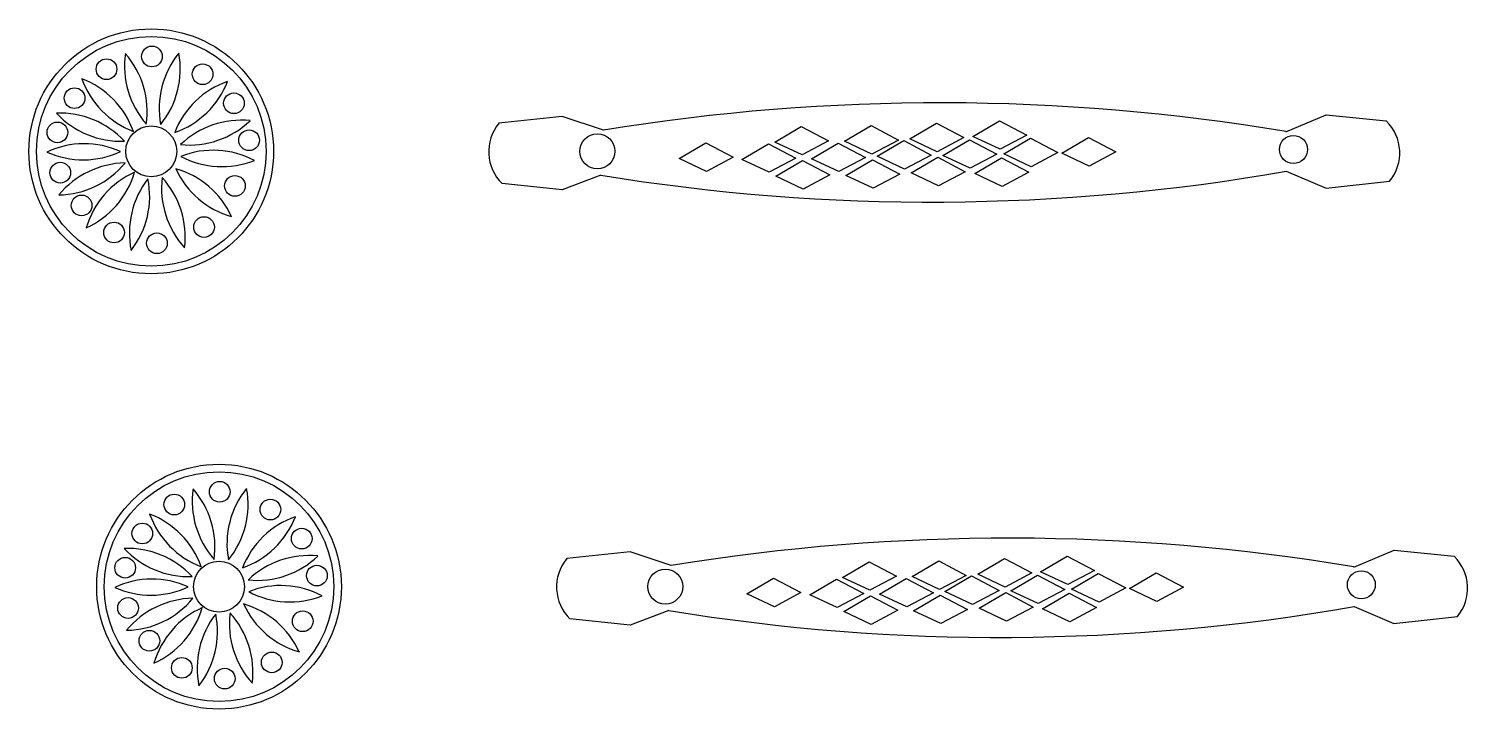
# Model space of a CAD drawing. Header units: millimetres. Extents: x -159347 to -158123, y -76894 to -75818.
# Drawn here: x -158524.5 to -158317.5, y -76575.1 to -76477.6 of the extents above; entities that cross this region are included whole.
import ezdxf

# ---------------------------------------------------------------- set-up
doc = ezdxf.new("R2010")
doc.units = ezdxf.units.MM
doc.header["$LTSCALE"] = 2
doc.header["$MEASUREMENT"] = 0
doc.layers.get('0').update_dxf_attribs({"linetype": 'CONTINUOUS'})

# ---------------------------------------------------------------- blocks, each defined once
blk = doc.blocks.new('LT-42')
for p, q in [((-5.72, 60.26), (-4.82, 68.86)), ((4.75, 60.22), (3.8, 69.3)), ((-3.32, 54.5), (-5.72, 60.26)), ((2.34, 54.52), (4.75, 60.22)), ((-3.79, -43.14), (-5.77, -49.01)), ((2.64, -43.51), (4.7, -49.04)), ((-5.77, -49.01), (-4.82, -58.09)), ((4.7, -49.04), (3.8, -57.64))]:
    blk.add_line(p, q)
for points in [[(-0.5, 30.15), (1.51, 26.33), (-0.34, 22.42), (-2.57, 26.24)], [(-0.44, 21.86), (1.58, 18.04), (-0.27, 14.13), (-2.5, 17.95)], [(-2.93, 17.42), (-0.92, 13.61), (-2.77, 9.7), (-5, 13.51)], [(2.37, 17.7), (4.39, 13.88), (2.54, 9.97), (0.31, 13.79)], [(-0.23, 13.15), (1.79, 9.33), (-0.06, 5.42), (-2.29, 9.23)], [(-2.61, 8.43), (-0.59, 4.61), (-2.44, 0.71), (-4.67, 4.52)], [(2.27, 8.61), (4.28, 4.79), (2.43, 0.88), (0.2, 4.7)], [(-0.12, 3.74), (1.89, -0.08), (0.04, -3.99), (-2.19, -0.17)], [(-2.28, -0.93), (-0.27, -4.75), (-2.12, -8.66), (-4.35, -4.85)], [(2.6, -0.76), (4.61, -4.58), (2.76, -8.49), (0.53, -4.67)], [(0.2, -5.63), (2.22, -9.45), (0.37, -13.36), (-1.87, -9.54)], [(-2.2, -10.92), (-0.19, -14.73), (-2.04, -18.64), (-4.27, -14.83)], [(2.67, -10.74), (4.69, -14.56), (2.84, -18.47), (0.6, -14.65)], [(0.28, -15.61), (2.29, -19.43), (0.44, -23.34), (-1.79, -19.52)], [(0.11, -24.59), (2.13, -28.4), (0.28, -32.31), (-1.96, -28.5)]]:
    blk.add_lwpolyline(points, close=True)
for centre, radius in [((-0.78, 55.57), 2), ((-0.78, -44), 2.5)]:
    blk.add_circle(centre, radius)
for centre, radius, start, end in [((-0.27, 64.4), 6.37, 50.3226, 135.5787), ((291.27, 4.28), 298.85, 170.3243, 189.1298), ((-287.68, 4.61), 294.28, 350.5899, 9.7644), ((-0.75, -53.18), 6.37, 230.3226, 315.5787)]:
    blk.add_arc(centre, radius, start, end)
blk = doc.blocks.new('LH-43')
for centre, radius in [((0.07, 0.09), 17.5), ((0.07, 0.09), 16.42), ((-2.98, 13.1), 1.48), ((2.78, 13.51), 1.48), ((7.67, 11.06), 1.48), ((-7.66, 10.05), 1.48), ((-11.53, 5.41), 1.48), ((11.81, 6.49), 1.48), ((0.07, 0.09), 3.64), ((-13.07, -0.73), 1.48), ((13.63, -0.01), 1.48), ((-10.75, -7.46), 1.48), ((11.09, -7.26), 1.48), ((6.94, -11.74), 1.48), ((-4.87, -11.88), 1.48), ((1.65, -13.91), 1.48)]:
    blk.add_circle(centre, radius)
for centre, start, end in [((11.44, 9.82), 155.6683, 205.1011), ((-11.43, 9.67), 335.663, 25.1064), ((-14.18, 3.61), 1.0105, 50.454), ((6.42, 13.54), 181.0159, 230.4486), ((14.1, 4.44), 132.8981, 182.3416), ((-7.05, 13.15), 312.9035, 2.3362), ((-14.4, -2.69), 24.2166, 73.66), ((0.62, 14.56), 204.2219, 253.6547), ((-1.32, 14.5), 289.6974, 339.1302), ((14.69, -1.84), 109.6921, 159.1355), ((-11.59, -9.37), 52.0548, 101.4982), ((-6.36, 12.9), 232.0601, 281.4929), ((12.27, -8.67), 81.8539, 131.2973), ((5.74, 13.26), 261.8592, 311.292), ((-5.23, -13.98), 82.9389, 132.3823), ((-12.17, 7.82), 262.9442, 312.377), ((6.19, -13.64), 50.9698, 100.4132), ((11.84, 8.52), 230.9751, 280.4079), ((2.84, -14.87), 114.5874, 164.0309), ((-14.51, 0.05), 294.5928, 344.0255), ((13.56, -5.37), 174.217, 223.6604), ((-8.07, -12.8), 354.2223, 43.6551), ((14.63, 0.9), 199.3266, 248.7593), ((-1.81, -15), 19.3212, 68.7647), ((10.48, -10.05), 152.0762, 201.5089), ((-12.36, -8.77), 332.0708, 21.5143)]:
    blk.add_arc(centre, 12.59, start, end)

msp = doc.modelspace()

# ---------------------------------------------------------------- block references
at = {"color": 0, "yscale": 1.002638522419147}
for name, p, xscale, zscale, rotation in [('LH-43', (-158506.87, -76495.22), 1.002638522419147, 1.00263852242744, 90), ('LT-42', (-158398.85, -76495.81), 1.00263852242178, 1.002638522409647, 270.1497129043701), ('LH-43', (-158497.15, -76557.6), 1.002638522419147, 1.00263852242744, 90), ('LT-42', (-158389.12, -76558.19), 1.00263852242178, 1.002638522409647, 270.1497129043701)]:
    msp.add_blockref(name, p, dxfattribs=dict(at, xscale=xscale, zscale=zscale, rotation=rotation))

doc.saveas('drawing.dxf')
